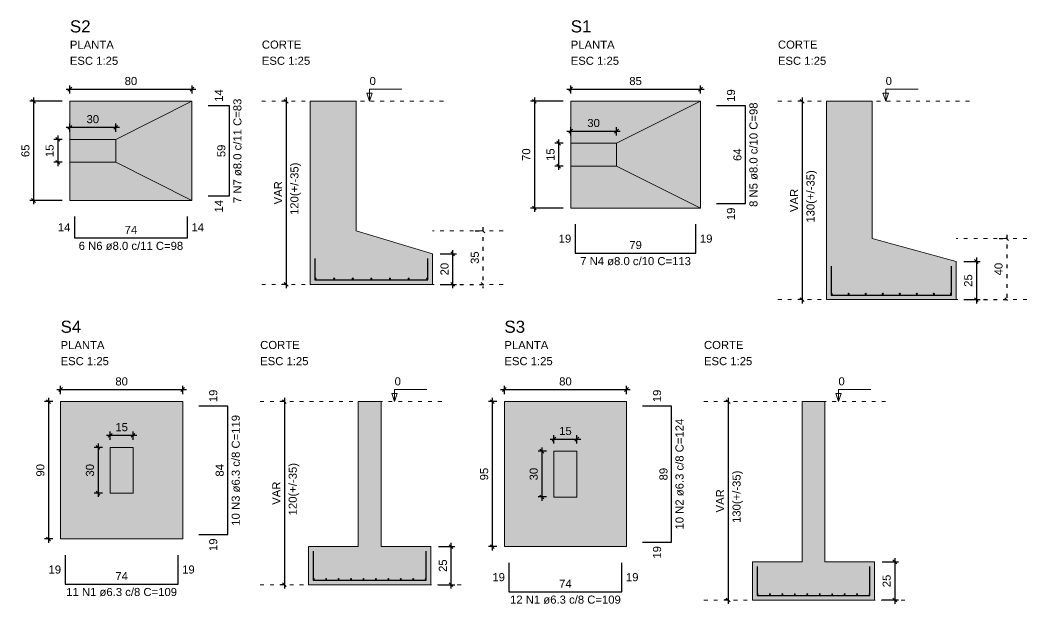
# Model space of a CAD drawing. Header units: inches. Extents: x 11 to 257, y -21 to 53.
# Drawn here: x 126.57 to 152.95, y 36.58 to 51.88 of the extents above; entities that cross this region are included whole.
import ezdxf

# ---------------------------------------------------------------- set-up
doc = ezdxf.new("R2010")
doc.units = ezdxf.units.IN
doc.header["$MEASUREMENT"] = 0
doc.linetypes.add('DOT2', pattern=[3.175, 0, -3.175])
for name, color, linetype, lineweight in [('Descrição da armadura', 7, 'Continuous', 5), ('DT-Armadura', 2, 'Continuous', 30), ('DT-Barras no corte', 5, 'Continuous', 5), ('DT-Cotas', 9, 'Continuous', 5), ('DT-Forma', 5, 'Continuous', 5), ('DT-Hachura sapatas em corte', 43, 'Continuous', 5), ('DT-Hachura sapatas em planta', 43, 'Continuous', 5), ('DT-Pontilhado', 9, 'DOT2', 5), ('DT-Textos', 7, 'Continuous', 5), ('DT-Título', 3, 'Continuous', 20), ('Textos armaduras', 7, 'Continuous', 5)]:
    doc.layers.add(name, color=color, linetype=linetype, lineweight=lineweight)
doc.styles.add('Arial', font='arial.ttf')
doc.styles.get("Standard").update_dxf_attribs({"font": 'arial.ttf'})
doc.dimstyles.new('UM_25.000000', dxfattribs={"dimtxt": 0.18, "dimasz": 0.1, "dimexe": 0.1, "dimexo": 0.2, "dimgap": 0, "dimtad": 1, "dimtih": 1, "dimtoh": 1, "dimdec": 1, "dimlfac": 25, "dimzin": 0, "dimdsep": 46, "dimtxsty": 'Standard', "dimcen": 0.09, "dimdle": 0.1, "dimadec": 1, "dimazin": 2, "dimtfac": 1, "dimtdec": 4, "dimtofl": 0, "dimtmove": 0, "dimatfit": 3, "dimfxl": 1, "dimtolj": 1, "dimarcsym": 0})

# ---------------------------------------------------------------- blocks, each defined once
blk = doc.blocks.new('_Oblique')
at = {"color": 0, "linetype": 'ByBlock', "lineweight": -2}
blk.add_line((-0.5, -0.5), (0.5, 0.5), dxfattribs=at)
blk = doc.blocks.new('*D122')
at = {"layer": 'Defpoints', "color": 0, "transparency": 16777216}
for p in [(127.872, 49.755), (126.919, 47.155), (127.872, 47.155)]:
    blk.add_point(p, dxfattribs=at)
at = {"layer": 'DT-Cotas', "color": 0, "lineweight": -2, "transparency": 16777216}
for p, q in [((127.672, 49.755), (126.819, 49.755)), ((126.919, 49.855), (126.919, 47.055)), ((127.672, 47.155), (126.819, 47.155))]:
    blk.add_line(p, q, dxfattribs=at)
at = {"layer": 'DT-Cotas', "color": 0, "lineweight": -2, "transparency": 16777216, "xscale": 0.1, "yscale": 0.1, "zscale": 0.1}
for p, rotation in [((126.919, 49.755), 90), ((126.919, 47.155), 270)]:
    blk.add_blockref('_Oblique', p, dxfattribs=dict(at, rotation=rotation))
at = {"layer": 'DT-Cotas', "transparency": 16777216, "insert": (126.707, 48.455), "char_height": 0.2118, "attachment_point": 5, "rotation": 90, "style": 'Arial'}
blk.add_mtext('\\A1;65', dxfattribs=at)
blk = doc.blocks.new('*D123')
at = {"layer": 'Defpoints', "color": 0, "transparency": 16777216}
for p in [(131.072, 50.072), (127.872, 49.755), (131.072, 49.755)]:
    blk.add_point(p, dxfattribs=at)
at = {"layer": 'DT-Cotas', "color": 0, "lineweight": -2, "transparency": 16777216}
for p, q in [((127.872, 49.955), (127.872, 50.172)), ((131.072, 49.955), (131.072, 50.172)), ((127.772, 50.072), (131.172, 50.072))]:
    blk.add_line(p, q, dxfattribs=at)
at = {"layer": 'DT-Cotas', "color": 0, "lineweight": -2, "transparency": 16777216, "xscale": 0.1, "yscale": 0.1, "zscale": 0.1, "rotation": 180}
blk.add_blockref('_Oblique', (127.872, 50.072), dxfattribs=at)
at = {"layer": 'DT-Cotas', "color": 0, "lineweight": -2, "transparency": 16777216, "xscale": 0.1, "yscale": 0.1, "zscale": 0.1}
blk.add_blockref('_Oblique', (131.072, 50.072), dxfattribs=at)
at = {"layer": 'DT-Cotas', "transparency": 16777216, "insert": (129.472, 50.284), "char_height": 0.2118, "attachment_point": 5, "rotation": 0.0057, "style": 'Arial'}
blk.add_mtext('\\A1;80', dxfattribs=at)
blk = doc.blocks.new('*D124')
at = {"layer": 'Defpoints', "color": 0, "transparency": 16777216}
for p in [(127.872, 48.755), (127.554, 48.155), (127.872, 48.155)]:
    blk.add_point(p, dxfattribs=at)
at = {"layer": 'DT-Cotas', "color": 0, "lineweight": -2, "transparency": 16777216}
for p, q in [((127.554, 48.855), (127.554, 48.055)), ((127.672, 48.755), (127.454, 48.755)), ((127.672, 48.155), (127.454, 48.155))]:
    blk.add_line(p, q, dxfattribs=at)
at = {"layer": 'DT-Cotas', "color": 0, "lineweight": -2, "transparency": 16777216, "xscale": 0.1, "yscale": 0.1, "zscale": 0.1}
for p, rotation in [((127.554, 48.755), 90), ((127.554, 48.155), 270)]:
    blk.add_blockref('_Oblique', p, dxfattribs=dict(at, rotation=rotation))
at = {"layer": 'DT-Cotas', "transparency": 16777216, "insert": (127.342, 48.455), "char_height": 0.2118, "attachment_point": 5, "rotation": 90, "style": 'Arial'}
blk.add_mtext('\\A1;15', dxfattribs=at)
blk = doc.blocks.new('*D125')
at = {"layer": 'Defpoints', "color": 0, "transparency": 16777216}
for p in [(129.072, 49.072), (127.872, 48.755), (129.072, 48.755)]:
    blk.add_point(p, dxfattribs=at)
at = {"layer": 'DT-Cotas', "color": 0, "lineweight": -2, "transparency": 16777216}
for p, q in [((127.872, 48.955), (127.872, 49.172)), ((129.072, 48.955), (129.072, 49.172)), ((127.772, 49.072), (129.172, 49.072))]:
    blk.add_line(p, q, dxfattribs=at)
at = {"layer": 'DT-Cotas', "color": 0, "lineweight": -2, "transparency": 16777216, "xscale": 0.1, "yscale": 0.1, "zscale": 0.1, "rotation": 180}
blk.add_blockref('_Oblique', (127.872, 49.072), dxfattribs=at)
at = {"layer": 'DT-Cotas', "color": 0, "lineweight": -2, "transparency": 16777216, "xscale": 0.1, "yscale": 0.1, "zscale": 0.1}
blk.add_blockref('_Oblique', (129.072, 49.072), dxfattribs=at)
at = {"layer": 'DT-Cotas', "transparency": 16777216, "insert": (128.472, 49.284), "char_height": 0.2118, "attachment_point": 5, "rotation": 0.0057, "style": 'Arial'}
blk.add_mtext('\\A1;30', dxfattribs=at)
blk = doc.blocks.new('*D126')
at = {"layer": 'Defpoints', "color": 0, "transparency": 16777216}
for p in [(133.75, 49.755), (133.538, 44.955), (133.75, 44.955)]:
    blk.add_point(p, dxfattribs=at)
at = {"layer": 'DT-Cotas', "color": 0, "lineweight": -2, "transparency": 16777216}
for p, q in [((133.55, 49.755), (133.438, 49.755)), ((133.538, 49.855), (133.538, 44.855)), ((133.55, 44.955), (133.438, 44.955))]:
    blk.add_line(p, q, dxfattribs=at)
at = {"layer": 'DT-Cotas', "color": 0, "lineweight": -2, "transparency": 16777216, "xscale": 0.1, "yscale": 0.1, "zscale": 0.1}
for p, rotation in [((133.538, 49.755), 90), ((133.538, 44.955), 270)]:
    blk.add_blockref('_Oblique', p, dxfattribs=dict(at, rotation=rotation))
at = {"layer": 'DT-Cotas', "transparency": 16777216, "insert": (133.326, 47.355), "char_height": 0.2118, "attachment_point": 5, "rotation": 90, "style": 'Arial'}
blk.add_mtext('\\A1;VAR', dxfattribs=at)
blk = doc.blocks.new('*D127')
at = {"layer": 'Defpoints', "color": 0, "transparency": 16777216}
for p in [(137.373, 45.755), (137.373, 44.955), (137.903, 44.955)]:
    blk.add_point(p, dxfattribs=at)
at = {"layer": 'DT-Cotas', "color": 0, "lineweight": -2, "transparency": 16777216}
for p, q in [((137.573, 45.755), (138.003, 45.755)), ((137.903, 45.855), (137.903, 44.855)), ((137.573, 44.955), (138.003, 44.955))]:
    blk.add_line(p, q, dxfattribs=at)
at = {"layer": 'DT-Cotas', "color": 0, "lineweight": -2, "transparency": 16777216, "xscale": 0.1, "yscale": 0.1, "zscale": 0.1}
for p, rotation in [((137.903, 45.755), 90), ((137.903, 44.955), 270)]:
    blk.add_blockref('_Oblique', p, dxfattribs=dict(at, rotation=rotation))
at = {"layer": 'DT-Cotas', "transparency": 16777216, "insert": (137.691, 45.355), "char_height": 0.2118, "attachment_point": 5, "rotation": 90, "style": 'Arial'}
blk.add_mtext('\\A1;20', dxfattribs=at)
blk = doc.blocks.new('*D128')
at = {"layer": 'Defpoints', "color": 0, "ltscale": 0.05, "transparency": 16777216}
for p in [(138.697, 46.355), (137.373, 44.955), (138.697, 44.955)]:
    blk.add_point(p, dxfattribs=at)
at = {"layer": 'DT-Pontilhado', "color": 0, "lineweight": -2, "ltscale": 0.05, "transparency": 16777216}
for p, q in [((138.697, 46.455), (138.697, 44.855)), ((138.497, 46.355), (138.597, 46.355)), ((137.573, 44.955), (138.797, 44.955))]:
    blk.add_line(p, q, dxfattribs=at)
at = {"layer": 'DT-Pontilhado', "color": 0, "lineweight": -2, "ltscale": 0.05, "transparency": 16777216, "xscale": 0.1, "yscale": 0.1, "zscale": 0.1}
for p, rotation in [((138.697, 46.355), 90), ((138.697, 44.955), 270)]:
    blk.add_blockref('_Oblique', p, dxfattribs=dict(at, rotation=rotation))
at = {"layer": 'DT-Pontilhado', "ltscale": 0.05, "transparency": 16777216, "insert": (138.485, 45.655), "char_height": 0.2118, "attachment_point": 5, "rotation": 90, "style": 'Arial'}
blk.add_mtext('\\A1;35', dxfattribs=at)
blk = doc.blocks.new('*D129')
at = {"layer": 'Defpoints', "color": 0, "transparency": 16777216}
for p in [(140.997, 49.755), (140.044, 46.955), (140.997, 46.955)]:
    blk.add_point(p, dxfattribs=at)
at = {"layer": 'DT-Cotas', "color": 0, "lineweight": -2, "transparency": 16777216}
for p, q in [((140.797, 49.755), (139.944, 49.755)), ((140.044, 49.855), (140.044, 46.855)), ((140.797, 46.955), (139.944, 46.955))]:
    blk.add_line(p, q, dxfattribs=at)
at = {"layer": 'DT-Cotas', "color": 0, "lineweight": -2, "transparency": 16777216, "xscale": 0.1, "yscale": 0.1, "zscale": 0.1}
for p, rotation in [((140.044, 49.755), 90), ((140.044, 46.955), 270)]:
    blk.add_blockref('_Oblique', p, dxfattribs=dict(at, rotation=rotation))
at = {"layer": 'DT-Cotas', "transparency": 16777216, "insert": (139.832, 48.355), "char_height": 0.2118, "attachment_point": 5, "rotation": 90, "style": 'Arial'}
blk.add_mtext('\\A1;70', dxfattribs=at)
blk = doc.blocks.new('*D130')
at = {"layer": 'Defpoints', "color": 0, "transparency": 16777216}
for p in [(144.397, 50.072), (140.997, 49.755), (144.397, 49.755)]:
    blk.add_point(p, dxfattribs=at)
at = {"layer": 'DT-Cotas', "color": 0, "lineweight": -2, "transparency": 16777216}
for p, q in [((140.997, 49.955), (140.997, 50.172)), ((144.397, 49.955), (144.397, 50.172)), ((140.897, 50.072), (144.497, 50.072))]:
    blk.add_line(p, q, dxfattribs=at)
at = {"layer": 'DT-Cotas', "color": 0, "lineweight": -2, "transparency": 16777216, "xscale": 0.1, "yscale": 0.1, "zscale": 0.1, "rotation": 180}
blk.add_blockref('_Oblique', (140.997, 50.072), dxfattribs=at)
at = {"layer": 'DT-Cotas', "color": 0, "lineweight": -2, "transparency": 16777216, "xscale": 0.1, "yscale": 0.1, "zscale": 0.1}
blk.add_blockref('_Oblique', (144.397, 50.072), dxfattribs=at)
at = {"layer": 'DT-Cotas', "transparency": 16777216, "insert": (142.697, 50.284), "char_height": 0.2118, "attachment_point": 5, "rotation": 0.0057, "style": 'Arial'}
blk.add_mtext('\\A1;85', dxfattribs=at)
blk = doc.blocks.new('*D131')
at = {"layer": 'Defpoints', "color": 0, "transparency": 16777216}
for p in [(140.997, 48.655), (140.68, 48.055), (140.997, 48.055)]:
    blk.add_point(p, dxfattribs=at)
at = {"layer": 'DT-Cotas', "color": 0, "lineweight": -2, "transparency": 16777216}
for p, q in [((140.797, 48.655), (140.58, 48.655)), ((140.68, 48.755), (140.68, 47.955)), ((140.797, 48.055), (140.58, 48.055))]:
    blk.add_line(p, q, dxfattribs=at)
at = {"layer": 'DT-Cotas', "color": 0, "lineweight": -2, "transparency": 16777216, "xscale": 0.1, "yscale": 0.1, "zscale": 0.1}
for p, rotation in [((140.68, 48.655), 90), ((140.68, 48.055), 270)]:
    blk.add_blockref('_Oblique', p, dxfattribs=dict(at, rotation=rotation))
at = {"layer": 'DT-Cotas', "transparency": 16777216, "insert": (140.468, 48.355), "char_height": 0.2118, "attachment_point": 5, "rotation": 90, "style": 'Arial'}
blk.add_mtext('\\A1;15', dxfattribs=at)
blk = doc.blocks.new('*D132')
at = {"layer": 'Defpoints', "color": 0, "transparency": 16777216}
for p in [(142.197, 48.972), (140.997, 48.655), (142.197, 48.655)]:
    blk.add_point(p, dxfattribs=at)
at = {"layer": 'DT-Cotas', "color": 0, "lineweight": -2, "transparency": 16777216}
for p, q in [((140.897, 48.972), (142.297, 48.972)), ((140.997, 48.855), (140.997, 49.072)), ((142.197, 48.855), (142.197, 49.072))]:
    blk.add_line(p, q, dxfattribs=at)
at = {"layer": 'DT-Cotas', "color": 0, "lineweight": -2, "transparency": 16777216, "xscale": 0.1, "yscale": 0.1, "zscale": 0.1, "rotation": 180}
blk.add_blockref('_Oblique', (140.997, 48.972), dxfattribs=at)
at = {"layer": 'DT-Cotas', "color": 0, "lineweight": -2, "transparency": 16777216, "xscale": 0.1, "yscale": 0.1, "zscale": 0.1}
blk.add_blockref('_Oblique', (142.197, 48.972), dxfattribs=at)
at = {"layer": 'DT-Cotas', "transparency": 16777216, "insert": (141.597, 49.184), "char_height": 0.2118, "attachment_point": 5, "rotation": 0.0057, "style": 'Arial'}
blk.add_mtext('\\A1;30', dxfattribs=at)
blk = doc.blocks.new('*D133')
at = {"layer": 'Defpoints', "color": 0, "transparency": 16777216}
for p in [(147.275, 49.755), (147.063, 44.555), (147.275, 44.555)]:
    blk.add_point(p, dxfattribs=at)
at = {"layer": 'DT-Cotas', "color": 0, "lineweight": -2, "transparency": 16777216}
for p, q in [((147.075, 49.755), (146.963, 49.755)), ((147.063, 49.855), (147.063, 44.455)), ((147.075, 44.555), (146.963, 44.555))]:
    blk.add_line(p, q, dxfattribs=at)
at = {"layer": 'DT-Cotas', "color": 0, "lineweight": -2, "transparency": 16777216, "xscale": 0.1, "yscale": 0.1, "zscale": 0.1}
for p, rotation in [((147.063, 49.755), 90), ((147.063, 44.555), 270)]:
    blk.add_blockref('_Oblique', p, dxfattribs=dict(at, rotation=rotation))
at = {"layer": 'DT-Cotas', "transparency": 16777216, "insert": (146.852, 47.155), "char_height": 0.2118, "attachment_point": 5, "rotation": 90, "style": 'Arial'}
blk.add_mtext('\\A1;VAR', dxfattribs=at)
blk = doc.blocks.new('*D134')
at = {"layer": 'Defpoints', "color": 0, "transparency": 16777216}
for p in [(151.099, 45.555), (151.099, 44.555), (151.628, 44.555)]:
    blk.add_point(p, dxfattribs=at)
at = {"layer": 'DT-Cotas', "color": 0, "lineweight": -2, "transparency": 16777216}
for p, q in [((151.628, 45.655), (151.628, 44.455)), ((151.299, 45.555), (151.728, 45.555)), ((151.299, 44.555), (151.728, 44.555))]:
    blk.add_line(p, q, dxfattribs=at)
at = {"layer": 'DT-Cotas', "color": 0, "lineweight": -2, "transparency": 16777216, "xscale": 0.1, "yscale": 0.1, "zscale": 0.1}
for p, rotation in [((151.628, 45.555), 90), ((151.628, 44.555), 270)]:
    blk.add_blockref('_Oblique', p, dxfattribs=dict(at, rotation=rotation))
at = {"layer": 'DT-Cotas', "transparency": 16777216, "insert": (151.417, 45.055), "char_height": 0.2118, "attachment_point": 5, "rotation": 90, "style": 'Arial'}
blk.add_mtext('\\A1;25', dxfattribs=at)
blk = doc.blocks.new('*D135')
at = {"layer": 'Defpoints', "color": 0, "ltscale": 0.05, "transparency": 16777216}
for p in [(152.423, 46.155), (151.099, 44.555), (152.423, 44.555)]:
    blk.add_point(p, dxfattribs=at)
at = {"layer": 'DT-Pontilhado', "color": 0, "lineweight": -2, "ltscale": 0.05, "transparency": 16777216}
for p, q in [((152.423, 46.255), (152.423, 44.455)), ((152.223, 46.155), (152.323, 46.155)), ((151.299, 44.555), (152.523, 44.555))]:
    blk.add_line(p, q, dxfattribs=at)
at = {"layer": 'DT-Pontilhado', "color": 0, "lineweight": -2, "ltscale": 0.05, "transparency": 16777216, "xscale": 0.1, "yscale": 0.1, "zscale": 0.1}
for p, rotation in [((152.423, 46.155), 90), ((152.423, 44.555), 270)]:
    blk.add_blockref('_Oblique', p, dxfattribs=dict(at, rotation=rotation))
at = {"layer": 'DT-Pontilhado', "ltscale": 0.05, "transparency": 16777216, "insert": (152.211, 45.355), "char_height": 0.2118, "attachment_point": 5, "rotation": 90, "style": 'Arial'}
blk.add_mtext('\\A1;40', dxfattribs=at)
blk = doc.blocks.new('*D136')
at = {"layer": 'Defpoints', "color": 0, "transparency": 16777216}
for p in [(127.628, 41.881), (127.31, 38.281), (127.628, 38.281)]:
    blk.add_point(p, dxfattribs=at)
at = {"layer": 'DT-Cotas', "color": 0, "lineweight": -2, "transparency": 16777216}
for p, q in [((127.31, 41.981), (127.31, 38.181)), ((127.428, 41.881), (127.21, 41.881)), ((127.428, 38.281), (127.21, 38.281))]:
    blk.add_line(p, q, dxfattribs=at)
at = {"layer": 'DT-Cotas', "color": 0, "lineweight": -2, "transparency": 16777216, "xscale": 0.1, "yscale": 0.1, "zscale": 0.1}
for p, rotation in [((127.31, 41.881), 90), ((127.31, 38.281), 270)]:
    blk.add_blockref('_Oblique', p, dxfattribs=dict(at, rotation=rotation))
at = {"layer": 'DT-Cotas', "transparency": 16777216, "insert": (127.098, 40.081), "char_height": 0.2118, "attachment_point": 5, "rotation": 90, "style": 'Arial'}
blk.add_mtext('\\A1;90', dxfattribs=at)
blk = doc.blocks.new('*D137')
at = {"layer": 'Defpoints', "color": 0, "transparency": 16777216}
for p in [(130.828, 42.198), (127.628, 41.881), (130.828, 41.881)]:
    blk.add_point(p, dxfattribs=at)
at = {"layer": 'DT-Cotas', "color": 0, "lineweight": -2, "transparency": 16777216}
for p, q in [((127.628, 42.081), (127.628, 42.298)), ((130.828, 42.081), (130.828, 42.298)), ((127.528, 42.198), (130.928, 42.198))]:
    blk.add_line(p, q, dxfattribs=at)
at = {"layer": 'DT-Cotas', "color": 0, "lineweight": -2, "transparency": 16777216, "xscale": 0.1, "yscale": 0.1, "zscale": 0.1, "rotation": 180}
blk.add_blockref('_Oblique', (127.628, 42.198), dxfattribs=at)
at = {"layer": 'DT-Cotas', "color": 0, "lineweight": -2, "transparency": 16777216, "xscale": 0.1, "yscale": 0.1, "zscale": 0.1}
blk.add_blockref('_Oblique', (130.828, 42.198), dxfattribs=at)
at = {"layer": 'DT-Cotas', "transparency": 16777216, "insert": (129.228, 42.41), "char_height": 0.2118, "attachment_point": 5, "rotation": 0.0057, "style": 'Arial'}
blk.add_mtext('\\A1;80', dxfattribs=at)
blk = doc.blocks.new('*D138')
at = {"layer": 'Defpoints', "color": 0, "transparency": 16777216}
for p in [(128.928, 40.681), (128.61, 39.481), (128.928, 39.481)]:
    blk.add_point(p, dxfattribs=at)
at = {"layer": 'DT-Cotas', "color": 0, "lineweight": -2, "transparency": 16777216}
for p, q in [((128.728, 40.681), (128.51, 40.681)), ((128.61, 40.781), (128.61, 39.381)), ((128.728, 39.481), (128.51, 39.481))]:
    blk.add_line(p, q, dxfattribs=at)
at = {"layer": 'DT-Cotas', "color": 0, "lineweight": -2, "transparency": 16777216, "xscale": 0.1, "yscale": 0.1, "zscale": 0.1}
for p, rotation in [((128.61, 40.681), 90), ((128.61, 39.481), 270)]:
    blk.add_blockref('_Oblique', p, dxfattribs=dict(at, rotation=rotation))
at = {"layer": 'DT-Cotas', "transparency": 16777216, "insert": (128.398, 40.081), "char_height": 0.2118, "attachment_point": 5, "rotation": 90, "style": 'Arial'}
blk.add_mtext('\\A1;30', dxfattribs=at)
blk = doc.blocks.new('*D139')
at = {"layer": 'Defpoints', "color": 0, "transparency": 16777216}
for p in [(129.528, 40.998), (128.928, 40.681), (129.528, 40.681)]:
    blk.add_point(p, dxfattribs=at)
at = {"layer": 'DT-Cotas', "color": 0, "lineweight": -2, "transparency": 16777216}
for p, q in [((128.828, 40.998), (129.628, 40.998)), ((128.928, 40.881), (128.928, 41.098)), ((129.528, 40.881), (129.528, 41.098))]:
    blk.add_line(p, q, dxfattribs=at)
at = {"layer": 'DT-Cotas', "color": 0, "lineweight": -2, "transparency": 16777216, "xscale": 0.1, "yscale": 0.1, "zscale": 0.1, "rotation": 180}
blk.add_blockref('_Oblique', (128.928, 40.998), dxfattribs=at)
at = {"layer": 'DT-Cotas', "color": 0, "lineweight": -2, "transparency": 16777216, "xscale": 0.1, "yscale": 0.1, "zscale": 0.1}
blk.add_blockref('_Oblique', (129.528, 40.998), dxfattribs=at)
at = {"layer": 'DT-Cotas', "transparency": 16777216, "insert": (129.228, 41.21), "char_height": 0.2118, "attachment_point": 5, "rotation": 0.0057, "style": 'Arial'}
blk.add_mtext('\\A1;15', dxfattribs=at)
blk = doc.blocks.new('*D140')
at = {"layer": 'Defpoints', "color": 0, "transparency": 16777216}
for p in [(133.706, 41.881), (133.494, 37.081), (133.706, 37.081)]:
    blk.add_point(p, dxfattribs=at)
at = {"layer": 'DT-Cotas', "color": 0, "lineweight": -2, "transparency": 16777216}
for p, q in [((133.494, 41.981), (133.494, 36.981)), ((133.506, 41.881), (133.394, 41.881)), ((133.506, 37.081), (133.394, 37.081))]:
    blk.add_line(p, q, dxfattribs=at)
at = {"layer": 'DT-Cotas', "color": 0, "lineweight": -2, "transparency": 16777216, "xscale": 0.1, "yscale": 0.1, "zscale": 0.1}
for p, rotation in [((133.494, 41.881), 90), ((133.494, 37.081), 270)]:
    blk.add_blockref('_Oblique', p, dxfattribs=dict(at, rotation=rotation))
at = {"layer": 'DT-Cotas', "transparency": 16777216, "insert": (133.282, 39.481), "char_height": 0.2118, "attachment_point": 5, "rotation": 90, "style": 'Arial'}
blk.add_mtext('\\A1;VAR', dxfattribs=at)
blk = doc.blocks.new('*D141')
at = {"layer": 'Defpoints', "color": 0, "transparency": 16777216}
for p in [(137.329, 38.081), (137.329, 37.081), (137.859, 37.081)]:
    blk.add_point(p, dxfattribs=at)
at = {"layer": 'DT-Cotas', "color": 0, "lineweight": -2, "transparency": 16777216}
for p, q in [((137.529, 38.081), (137.959, 38.081)), ((137.859, 38.181), (137.859, 36.981)), ((137.529, 37.081), (137.959, 37.081))]:
    blk.add_line(p, q, dxfattribs=at)
at = {"layer": 'DT-Cotas', "color": 0, "lineweight": -2, "transparency": 16777216, "xscale": 0.1, "yscale": 0.1, "zscale": 0.1}
for p, rotation in [((137.859, 38.081), 90), ((137.859, 37.081), 270)]:
    blk.add_blockref('_Oblique', p, dxfattribs=dict(at, rotation=rotation))
at = {"layer": 'DT-Cotas', "transparency": 16777216, "insert": (137.647, 37.581), "char_height": 0.2118, "attachment_point": 5, "rotation": 90, "style": 'Arial'}
blk.add_mtext('\\A1;25', dxfattribs=at)
blk = doc.blocks.new('*D142')
at = {"layer": 'Defpoints', "color": 0, "transparency": 16777216}
for p in [(139.259, 41.881), (138.941, 38.081), (139.259, 38.081)]:
    blk.add_point(p, dxfattribs=at)
at = {"layer": 'DT-Cotas', "color": 0, "lineweight": -2, "transparency": 16777216}
for p, q in [((138.941, 41.981), (138.941, 37.981)), ((139.059, 41.881), (138.841, 41.881)), ((139.059, 38.081), (138.841, 38.081))]:
    blk.add_line(p, q, dxfattribs=at)
at = {"layer": 'DT-Cotas', "color": 0, "lineweight": -2, "transparency": 16777216, "xscale": 0.1, "yscale": 0.1, "zscale": 0.1}
for p, rotation in [((138.941, 41.881), 90), ((138.941, 38.081), 270)]:
    blk.add_blockref('_Oblique', p, dxfattribs=dict(at, rotation=rotation))
at = {"layer": 'DT-Cotas', "transparency": 16777216, "insert": (138.729, 39.981), "char_height": 0.2118, "attachment_point": 5, "rotation": 90, "style": 'Arial'}
blk.add_mtext('\\A1;95', dxfattribs=at)
blk = doc.blocks.new('*D143')
at = {"layer": 'Defpoints', "color": 0, "transparency": 16777216}
for p in [(142.459, 42.198), (139.259, 41.881), (142.459, 41.881)]:
    blk.add_point(p, dxfattribs=at)
at = {"layer": 'DT-Cotas', "color": 0, "lineweight": -2, "transparency": 16777216}
for p, q in [((139.259, 42.081), (139.259, 42.298)), ((142.459, 42.081), (142.459, 42.298)), ((139.159, 42.198), (142.559, 42.198))]:
    blk.add_line(p, q, dxfattribs=at)
at = {"layer": 'DT-Cotas', "color": 0, "lineweight": -2, "transparency": 16777216, "xscale": 0.1, "yscale": 0.1, "zscale": 0.1, "rotation": 180}
blk.add_blockref('_Oblique', (139.259, 42.198), dxfattribs=at)
at = {"layer": 'DT-Cotas', "color": 0, "lineweight": -2, "transparency": 16777216, "xscale": 0.1, "yscale": 0.1, "zscale": 0.1}
blk.add_blockref('_Oblique', (142.459, 42.198), dxfattribs=at)
at = {"layer": 'DT-Cotas', "transparency": 16777216, "insert": (140.859, 42.41), "char_height": 0.2118, "attachment_point": 5, "rotation": 0.0057, "style": 'Arial'}
blk.add_mtext('\\A1;80', dxfattribs=at)
blk = doc.blocks.new('*D144')
at = {"layer": 'Defpoints', "color": 0, "transparency": 16777216}
for p in [(140.559, 40.581), (140.241, 39.381), (140.559, 39.381)]:
    blk.add_point(p, dxfattribs=at)
at = {"layer": 'DT-Cotas', "color": 0, "lineweight": -2, "transparency": 16777216}
for p, q in [((140.241, 40.681), (140.241, 39.281)), ((140.359, 40.581), (140.141, 40.581)), ((140.359, 39.381), (140.141, 39.381))]:
    blk.add_line(p, q, dxfattribs=at)
at = {"layer": 'DT-Cotas', "color": 0, "lineweight": -2, "transparency": 16777216, "xscale": 0.1, "yscale": 0.1, "zscale": 0.1}
for p, rotation in [((140.241, 40.581), 90), ((140.241, 39.381), 270)]:
    blk.add_blockref('_Oblique', p, dxfattribs=dict(at, rotation=rotation))
at = {"layer": 'DT-Cotas', "transparency": 16777216, "insert": (140.029, 39.981), "char_height": 0.2118, "attachment_point": 5, "rotation": 90, "style": 'Arial'}
blk.add_mtext('\\A1;30', dxfattribs=at)
blk = doc.blocks.new('*D145')
at = {"layer": 'Defpoints', "color": 0, "transparency": 16777216}
for p in [(141.159, 40.898), (140.559, 40.581), (141.159, 40.581)]:
    blk.add_point(p, dxfattribs=at)
at = {"layer": 'DT-Cotas', "color": 0, "lineweight": -2, "transparency": 16777216}
for p, q in [((140.459, 40.898), (141.259, 40.898)), ((140.559, 40.781), (140.559, 40.998)), ((141.159, 40.781), (141.159, 40.998))]:
    blk.add_line(p, q, dxfattribs=at)
at = {"layer": 'DT-Cotas', "color": 0, "lineweight": -2, "transparency": 16777216, "xscale": 0.1, "yscale": 0.1, "zscale": 0.1, "rotation": 180}
blk.add_blockref('_Oblique', (140.559, 40.898), dxfattribs=at)
at = {"layer": 'DT-Cotas', "color": 0, "lineweight": -2, "transparency": 16777216, "xscale": 0.1, "yscale": 0.1, "zscale": 0.1}
blk.add_blockref('_Oblique', (141.159, 40.898), dxfattribs=at)
at = {"layer": 'DT-Cotas', "transparency": 16777216, "insert": (140.859, 41.11), "char_height": 0.2118, "attachment_point": 5, "rotation": 0.0057, "style": 'Arial'}
blk.add_mtext('\\A1;15', dxfattribs=at)
blk = doc.blocks.new('*D146')
at = {"layer": 'Defpoints', "color": 0, "transparency": 16777216}
for p in [(145.337, 41.881), (145.125, 36.681), (145.337, 36.681)]:
    blk.add_point(p, dxfattribs=at)
at = {"layer": 'DT-Cotas', "color": 0, "lineweight": -2, "transparency": 16777216}
for p, q in [((145.125, 41.981), (145.125, 36.581)), ((145.137, 41.881), (145.025, 41.881)), ((145.137, 36.681), (145.025, 36.681))]:
    blk.add_line(p, q, dxfattribs=at)
at = {"layer": 'DT-Cotas', "color": 0, "lineweight": -2, "transparency": 16777216, "xscale": 0.1, "yscale": 0.1, "zscale": 0.1}
for p, rotation in [((145.125, 41.881), 90), ((145.125, 36.681), 270)]:
    blk.add_blockref('_Oblique', p, dxfattribs=dict(at, rotation=rotation))
at = {"layer": 'DT-Cotas', "transparency": 16777216, "insert": (144.913, 39.281), "char_height": 0.2118, "attachment_point": 5, "rotation": 90, "style": 'Arial'}
blk.add_mtext('\\A1;VAR', dxfattribs=at)
blk = doc.blocks.new('*D147')
at = {"layer": 'Defpoints', "color": 0, "transparency": 16777216}
for p in [(148.961, 37.681), (148.961, 36.681), (149.49, 36.681)]:
    blk.add_point(p, dxfattribs=at)
at = {"layer": 'DT-Cotas', "color": 0, "lineweight": -2, "transparency": 16777216}
for p, q in [((149.49, 37.781), (149.49, 36.581)), ((149.161, 37.681), (149.59, 37.681)), ((149.161, 36.681), (149.59, 36.681))]:
    blk.add_line(p, q, dxfattribs=at)
at = {"layer": 'DT-Cotas', "color": 0, "lineweight": -2, "transparency": 16777216, "xscale": 0.1, "yscale": 0.1, "zscale": 0.1}
for p, rotation in [((149.49, 37.681), 90), ((149.49, 36.681), 270)]:
    blk.add_blockref('_Oblique', p, dxfattribs=dict(at, rotation=rotation))
at = {"layer": 'DT-Cotas', "transparency": 16777216, "insert": (149.278, 37.181), "char_height": 0.2118, "attachment_point": 5, "rotation": 90, "style": 'Arial'}
blk.add_mtext('\\A1;25', dxfattribs=at)

msp = doc.modelspace()

# ---------------------------------------------------------------- hatches: boundary and pattern name
at = {"layer": 'DT-Hachura sapatas em corte', "linetype": 'Continuous'}
for points in [[(134.1732, 46.3545), (134.1732, 46.3545), (134.1732, 45.7545), (134.1732, 44.9545), (137.3732, 44.9545), (137.3732, 45.7545), (135.3732, 46.3545), (135.3732, 46.3545), (135.3732, 49.7545), (134.1732, 49.7545), (134.1732, 46.3545)], [(147.6989, 46.1545), (147.6989, 46.1545), (147.6989, 45.5545), (147.6989, 44.5545), (151.0989, 44.5545), (151.0989, 45.5545), (148.8989, 46.1545), (148.8989, 46.1545), (148.8989, 49.7545), (147.6989, 49.7545), (147.6989, 46.1545)], [(135.4293, 38.0807), (135.4293, 38.0807), (134.1293, 38.0807), (134.1293, 37.0807), (137.3293, 37.0807), (137.3293, 38.0807), (136.0293, 38.0807), (136.0293, 38.0807), (136.0293, 41.8807), (135.4293, 41.8807), (135.4293, 38.0807)], [(147.0606, 37.6807), (147.0606, 37.6807), (145.7606, 37.6807), (145.7606, 36.6807), (148.9606, 36.6807), (148.9606, 37.6807), (147.6606, 37.6807), (147.6606, 37.6807), (147.6606, 41.8807), (147.0606, 41.8807), (147.0606, 37.6807)]]:
    msp.add_hatch(color=256, dxfattribs=at).paths.add_polyline_path(points)
at = {"layer": 'DT-Hachura sapatas em planta', "linetype": 'Continuous'}
for points in [[(127.8716, 47.1545), (131.0716, 47.1545), (131.0716, 49.7545), (127.8716, 49.7545), (127.8716, 47.1545)], [(140.9973, 46.9545), (144.3973, 46.9545), (144.3973, 49.7545), (140.9973, 49.7545), (140.9973, 46.9545)], [(127.6277, 38.2807), (130.8277, 38.2807), (130.8277, 41.8807), (127.6277, 41.8807), (127.6277, 38.2807)], [(139.259, 38.0807), (142.459, 38.0807), (142.459, 41.8807), (139.259, 41.8807), (139.259, 38.0807)]]:
    msp.add_hatch(color=256, dxfattribs=at).paths.add_polyline_path(points)

# ---------------------------------------------------------------- linework, layer by layer
at = {"layer": 'DT-Armadura'}
for p, q in [((132.0552, 49.6345), (131.4952, 49.6345)), ((132.0552, 47.2745), (132.0552, 49.6345)), ((145.5809, 49.6345), (144.8209, 49.6345)), ((145.5809, 47.0745), (145.5809, 49.6345)), ((131.4952, 47.2745), (132.0552, 47.2745)), ((144.8209, 47.0745), (145.5809, 47.0745)), ((127.9916, 46.7309), (127.9916, 46.1709)), ((130.9516, 46.1709), (130.9516, 46.7309)), ((141.1173, 46.5309), (141.1173, 45.7709)), ((144.2773, 45.7709), (144.2773, 46.5309)), ((127.9916, 46.1709), (130.9516, 46.1709)), ((141.1173, 45.7709), (144.2773, 45.7709)), ((132.0113, 41.7607), (131.2513, 41.7607)), ((132.0113, 38.4007), (132.0113, 41.7607)), ((143.6426, 41.7607), (142.8826, 41.7607)), ((143.6426, 38.2007), (143.6426, 41.7607)), ((131.2513, 38.4007), (132.0113, 38.4007)), ((142.8826, 38.2007), (143.6426, 38.2007)), ((127.7477, 37.8571), (127.7477, 37.0971)), ((130.7077, 37.0971), (130.7077, 37.8571)), ((139.379, 37.6571), (139.379, 36.8971)), ((142.339, 36.8971), (142.339, 37.6571)), ((127.7477, 37.0971), (130.7077, 37.0971)), ((139.379, 36.8971), (142.339, 36.8971))]:
    msp.add_line(p, q, dxfattribs=at)
for points in [[(134.2932, 45.6345), (134.2932, 45.0745), (137.2532, 45.0745), (137.2532, 45.6345)], [(147.8189, 45.4345), (147.8189, 44.6745), (150.9789, 44.6745), (150.9789, 45.4345)], [(134.2493, 37.9607), (134.2493, 37.2007), (137.2093, 37.2007), (137.2093, 37.9607)], [(145.8806, 37.5607), (145.8806, 36.8007), (148.8406, 36.8007), (148.8406, 37.5607)]]:
    msp.add_lwpolyline(points, dxfattribs=at)
at = {"layer": 'DT-Barras no corte'}
for centre, radius in [((134.3092, 45.1045), 0.016), ((134.7972, 45.1045), 0.016), ((135.2852, 45.1045), 0.016), ((135.7732, 45.1045), 0.016), ((136.2612, 45.1045), 0.016), ((136.7492, 45.1045), 0.016), ((137.2372, 45.1045), 0.016), ((147.8349, 44.7045), 0.016), ((148.2817, 44.7045), 0.016), ((148.7286, 44.7045), 0.016), ((149.1754, 44.7045), 0.016), ((149.6223, 44.7045), 0.016), ((150.0691, 44.7045), 0.016), ((150.516, 44.7045), 0.016), ((150.9629, 44.7045), 0.016), ((134.2619, 37.2307), 0.0126), ((134.588, 37.2307), 0.0126), ((134.9141, 37.2307), 0.0126), ((135.2402, 37.2307), 0.0126), ((135.5663, 37.2307), 0.0126), ((135.8924, 37.2307), 0.0126), ((136.2184, 37.2307), 0.0126), ((136.5445, 37.2307), 0.0126), ((136.8706, 37.2307), 0.0126), ((137.1967, 37.2307), 0.0126), ((145.8932, 36.8307), 0.0126), ((146.2192, 36.8307), 0.0126), ((146.5453, 36.8307), 0.0126), ((146.8714, 36.8307), 0.0126), ((147.1975, 36.8307), 0.0126), ((147.5236, 36.8307), 0.0126), ((147.8497, 36.8307), 0.0126), ((148.1758, 36.8307), 0.0126), ((148.5019, 36.8307), 0.0126), ((148.828, 36.8307), 0.0126)]:
    msp.add_circle(centre, radius, dxfattribs=at)
at = {"layer": 'DT-Forma'}
for p, q in [((127.8716, 49.7545), (127.8716, 48.7545)), ((131.0716, 49.7545), (129.0716, 48.7545)), ((140.9973, 49.7545), (140.9973, 48.6545)), ((144.3973, 49.7545), (142.1973, 48.6545)), ((127.8716, 47.1545), (127.8716, 48.1545)), ((127.8716, 47.1545), (127.8716, 48.1545)), ((131.0716, 47.1545), (129.0716, 48.1545)), ((140.9973, 46.9545), (140.9973, 48.0545)), ((140.9973, 46.9545), (140.9973, 48.0545)), ((144.3973, 46.9545), (142.1973, 48.0545))]:
    msp.add_line(p, q, dxfattribs=at)
for points in [[(127.8716, 47.1545), (131.0716, 47.1545), (131.0716, 49.7545), (127.8716, 49.7545), (127.8716, 47.1545)], [(134.1732, 46.3545), (134.1732, 46.3545), (134.1732, 45.7545), (134.1732, 44.9545), (137.3732, 44.9545), (137.3732, 45.7545), (135.3732, 46.3545), (135.3732, 46.3545), (135.3732, 49.7545), (134.1732, 49.7545), (134.1732, 46.3545)], [(140.9973, 46.9545), (144.3973, 46.9545), (144.3973, 49.7545), (140.9973, 49.7545), (140.9973, 46.9545)], [(147.6989, 46.1545), (147.6989, 46.1545), (147.6989, 45.5545), (147.6989, 44.5545), (151.0989, 44.5545), (151.0989, 45.5545), (148.8989, 46.1545), (148.8989, 46.1545), (148.8989, 49.7545), (147.6989, 49.7545), (147.6989, 46.1545)], [(127.8716, 48.1545), (129.0716, 48.1545), (129.0716, 48.7545), (127.8716, 48.7545), (127.8716, 48.1545)], [(140.9973, 48.0545), (142.1973, 48.0545), (142.1973, 48.6545), (140.9973, 48.6545), (140.9973, 48.0545)], [(127.6277, 38.2807), (130.8277, 38.2807), (130.8277, 41.8807), (127.6277, 41.8807), (127.6277, 38.2807)], [(135.4293, 38.0807), (135.4293, 38.0807), (134.1293, 38.0807), (134.1293, 37.0807), (137.3293, 37.0807), (137.3293, 38.0807), (136.0293, 38.0807), (136.0293, 38.0807), (136.0293, 41.8807), (135.4293, 41.8807), (135.4293, 38.0807)], [(139.259, 38.0807), (142.459, 38.0807), (142.459, 41.8807), (139.259, 41.8807), (139.259, 38.0807)], [(147.0606, 37.6807), (147.0606, 37.6807), (145.7606, 37.6807), (145.7606, 36.6807), (148.9606, 36.6807), (148.9606, 37.6807), (147.6606, 37.6807), (147.6606, 37.6807), (147.6606, 41.8807), (147.0606, 41.8807), (147.0606, 37.6807)], [(128.9277, 39.4807), (129.5277, 39.4807), (129.5277, 40.6807), (128.9277, 40.6807), (128.9277, 39.4807)], [(140.559, 39.3807), (141.159, 39.3807), (141.159, 40.5807), (140.559, 40.5807), (140.559, 39.3807)]]:
    msp.add_lwpolyline(points, close=True, dxfattribs=at)
at = {"layer": 'DT-Pontilhado', "ltscale": 0.05}
for p, q in [((132.9024, 49.7545), (137.7968, 49.7545)), ((146.4281, 49.7545), (151.5225, 49.7545)), ((139.2265, 46.3545), (137.3732, 46.3545)), ((152.9521, 46.1545), (151.0989, 46.1545)), ((132.9024, 44.9545), (134.1732, 44.9545)), ((139.2265, 44.9545), (137.3732, 44.9545)), ((146.4281, 44.5545), (147.6989, 44.5545)), ((152.9521, 44.5545), (151.0989, 44.5545)), ((132.8585, 41.8807), (137.7529, 41.8807)), ((144.4898, 41.8807), (149.3842, 41.8807)), ((132.8585, 37.0807), (134.1293, 37.0807)), ((138.1236, 37.0807), (137.3293, 37.0807)), ((144.4898, 36.6807), (145.7606, 36.6807)), ((149.7548, 36.6807), (148.9606, 36.6807))]:
    msp.add_line(p, q, dxfattribs=at)
at = {"layer": 'DT-Textos'}
for points in [[(135.7968, 49.9663), (135.7262, 49.7545), (135.6556, 49.9663), (135.7968, 49.9663)], [(149.3225, 49.9663), (149.2519, 49.7545), (149.1813, 49.9663), (149.3225, 49.9663)], [(136.4529, 42.0925), (136.3823, 41.8807), (136.3117, 42.0925), (136.4529, 42.0925)], [(148.0842, 42.0925), (148.0136, 41.8807), (147.943, 42.0925), (148.0842, 42.0925)]]:
    msp.add_lwpolyline(points, close=True, dxfattribs=at)
for points in [[(135.7262, 49.7545), (135.7262, 50.0722), (136.5734, 50.0722)], [(149.2519, 49.7545), (149.2519, 50.0722), (150.0991, 50.0722)], [(136.3823, 41.8807), (136.3823, 42.1984), (137.2295, 42.1984)], [(148.0136, 41.8807), (148.0136, 42.1984), (148.8608, 42.1984)]]:
    msp.add_lwpolyline(points, dxfattribs=at)

# ---------------------------------------------------------------- texts
at = {"layer": 'Descrição da armadura', "linetype": 'Continuous', "char_height": 0.2118, "attachment_point": 8, "rotation": 90, "line_spacing_factor": 0.798, "style": 'Arial'}
for s, insert, width in [('7 N7 ø8.0 c/11 C=83', (132.3729, 48.4545), 5.491002), ('8 N5 ø8.0 c/10 C=98', (145.8986, 48.3545), 5.491002), ('10 N3 ø6.3 c/8 C=119', (132.329, 40.0807), 5.820954), ('10 N2 ø6.3 c/8 C=124', (143.9603, 39.9807), 5.820954)]:
    msp.add_mtext(s, dxfattribs=dict(at, insert=insert, width=width))
at = {"layer": 'Descrição da armadura', "linetype": 'Continuous', "char_height": 0.2118, "attachment_point": 8, "line_spacing_factor": 0.798, "style": 'Arial'}
for s, insert, width in [('6 N6 ø8.0 c/11 C=98', (129.4716, 45.8532), 5.491002), ('7 N4 ø8.0 c/10 C=113', (142.6973, 45.4532), 5.820954), ('11 N1 ø6.3 c/8 C=109', (129.2277, 36.7794), 5.820954), ('12 N1 ø6.3 c/8 C=109', (140.859, 36.5794), 5.820954)]:
    msp.add_mtext(s, dxfattribs=dict(at, insert=insert, width=width))
at = {"layer": 'DT-Cotas', "char_height": 0.2118, "width": 3.302784, "attachment_point": 8, "rotation": 90, "line_spacing_factor": 0.798, "style": 'Arial'}
for s, insert in [('120(+/-35)', (133.9258, 47.4605)), ('130(+/-35)', (147.4508, 47.2605)), ('120(+/-35)', (133.881, 39.5867)), ('130(+/-35)', (145.513, 39.3867))]:
    msp.add_mtext(s, dxfattribs=dict(at, insert=insert))
at = {"layer": 'DT-Textos', "char_height": 0.2118, "attachment_point": 7, "line_spacing_factor": 0.798, "style": 'Arial'}
for s, insert, width in [('PLANTA', (127.8716, 51.1312), 2.768071), ('CORTE', (132.9024, 51.1312), 2.490465), ('PLANTA', (140.9973, 51.1312), 2.768071), ('CORTE', (146.4281, 51.1312), 2.490465), ('ESC 1:25', (127.8716, 50.7076), 3.045677), ('ESC 1:25', (132.9024, 50.7076), 3.045677), ('ESC 1:25', (140.9973, 50.7076), 3.045677), ('ESC 1:25', (146.4281, 50.7076), 3.045677), ('0', (135.7262, 50.1781), 0.395737), ('0', (149.2519, 50.1781), 0.395737), ('PLANTA', (127.6277, 43.2574), 2.768071), ('CORTE', (132.8585, 43.2574), 2.490465), ('PLANTA', (139.259, 43.2574), 2.768071), ('CORTE', (144.4898, 43.2574), 2.490465), ('ESC 1:25', (127.6277, 42.8338), 3.045677), ('ESC 1:25', (132.8585, 42.8338), 3.045677), ('ESC 1:25', (139.259, 42.8338), 3.045677), ('ESC 1:25', (144.4898, 42.8338), 3.045677), ('0', (136.3823, 42.3043), 0.395737), ('0', (148.0136, 42.3043), 0.395737)]:
    msp.add_mtext(s, dxfattribs=dict(at, insert=insert, width=width))
at = {"layer": 'DT-Título', "char_height": 0.3177, "width": 0.870342, "attachment_point": 7, "line_spacing_factor": 0.798, "style": 'Arial'}
for s, insert in [('S2', (127.8716, 51.5548)), ('S1', (140.9973, 51.5548)), ('S4', (127.6277, 43.681)), ('S3', (139.259, 43.681))]:
    msp.add_mtext(s, dxfattribs=dict(at, insert=insert))
at = {"layer": 'Textos armaduras', "linetype": 'Continuous', "char_height": 0.2118, "width": 0.659905, "attachment_point": 7, "rotation": 90, "line_spacing_factor": 0.798, "style": 'Arial'}
for s, insert in [('14', (131.8811, 49.7404)), ('19', (145.3068, 49.7404)), ('59', (131.9493, 48.2895)), ('64', (145.475, 48.1895)), ('14', (131.8811, 46.8387)), ('19', (145.3068, 46.6387)), ('19', (131.7372, 41.8666)), ('19', (143.3685, 41.8666)), ('84', (131.9054, 39.9158)), ('89', (143.5367, 39.8158)), ('19', (131.7372, 37.9649)), ('19', (143.3685, 37.7649))]:
    msp.add_mtext(s, dxfattribs=dict(at, insert=insert))
at = {"layer": 'Textos armaduras', "linetype": 'Continuous', "char_height": 0.2118, "width": 0.659905, "attachment_point": 7, "line_spacing_factor": 0.798, "style": 'Arial'}
for s, insert in [('14', (127.5558, 46.345)), ('74', (129.3066, 46.2768)), ('14', (131.0575, 46.345)), ('19', (140.6814, 46.045)), ('19', (144.3832, 46.045)), ('79', (142.5323, 45.8768)), ('19', (127.3119, 37.3712)), ('19', (130.8136, 37.3712)), ('74', (129.0627, 37.203)), ('19', (138.9431, 37.1712)), ('74', (140.694, 37.003)), ('19', (142.4449, 37.1712))]:
    msp.add_mtext(s, dxfattribs=dict(at, insert=insert))

# ---------------------------------------------------------------- dimensions: what is measured, and where the dimension line sits
at = {"layer": 'DT-Cotas'}
for base, p1, p2, picture, middle in [((131.0716, 50.0722), (127.8716, 49.7545), (131.0716, 49.7545), '*D123', (129.4716, 50.284)), ((144.3973, 50.0722), (140.9973, 49.7545), (144.3973, 49.7545), '*D130', (142.6973, 50.284)), ((129.0716, 49.0722), (127.8716, 48.7545), (129.0716, 48.7545), '*D125', (128.4716, 49.284)), ((142.1973, 48.9722), (140.9973, 48.6545), (142.1973, 48.6545), '*D132', (141.5973, 49.184)), ((130.8277, 42.1984), (127.6277, 41.8807), (130.8277, 41.8807), '*D137', (129.2277, 42.4102)), ((142.459, 42.1984), (139.259, 41.8807), (142.459, 41.8807), '*D143', (140.859, 42.4102)), ((129.5277, 40.9984), (128.9277, 40.6807), (129.5277, 40.6807), '*D139', (129.2277, 41.2102)), ((141.159, 40.8984), (140.559, 40.5807), (141.159, 40.5807), '*D145', (140.859, 41.1102))]:
    dim = msp.add_linear_dim(base=base, p1=p1, p2=p2, dimstyle='UM_25.000000', override={"dimtxt": 0.2118, "dimasz": 0.1, "dimexe": 0.1, "dimexo": 0.2, "dimtad": 1, "dimtih": 0, "dimtoh": 0, "dimdec": 1, "dimlfac": 25, "dimzin": 8, "dimtxsty": 'Arial', "dimblk": 'Oblique', "dimblk1": 'Oblique', "dimblk2": 'Oblique', "dimsah": 1, "dimdle": 0.1, "dimse1": 0, "dimse2": 0, "dimclrt": 256, "dimadec": 1, "dimazin": 3, "dimtmove": 2, "dimldrblk": 'Oblique'}, dxfattribs=at)
    dim.commit()
    dim.dimension.update_dxf_attribs({"geometry": picture, "text_midpoint": middle, "dimtype": 160, "text_rotation": 0.00573})
for base, p1, p2, picture, middle in [((126.9185, 47.1545), (127.8716, 49.7545), (127.8716, 47.1545), '*D122', (126.7067, 48.4545)), ((140.0442, 46.9545), (140.9973, 49.7545), (140.9973, 46.9545), '*D129', (139.8324, 48.3545)), ((127.5539, 48.1545), (127.8716, 48.7545), (127.8716, 48.1545), '*D124', (127.3421, 48.4545)), ((140.6796, 48.0545), (140.9973, 48.6545), (140.9973, 48.0545), '*D131', (140.4678, 48.3545)), ((137.9027, 44.9545), (137.3732, 45.7545), (137.3732, 44.9545), '*D127', (137.6909, 45.3545)), ((151.6284, 44.5545), (151.0989, 45.5545), (151.0989, 44.5545), '*D134', (151.4166, 45.0545)), ((127.31, 38.2807), (127.6277, 41.8807), (127.6277, 38.2807), '*D136', (127.0982, 40.0807)), ((138.9413, 38.0807), (139.259, 41.8807), (139.259, 38.0807), '*D142', (138.7295, 39.9807)), ((128.61, 39.4807), (128.9277, 40.6807), (128.9277, 39.4807), '*D138', (128.3982, 40.0807)), ((140.2413, 39.3807), (140.559, 40.5807), (140.559, 39.3807), '*D144', (140.0295, 39.9807)), ((137.8588, 37.0807), (137.3293, 38.0807), (137.3293, 37.0807), '*D141', (137.647, 37.5807)), ((149.4901, 36.6807), (148.9606, 37.6807), (148.9606, 36.6807), '*D147', (149.2783, 37.1807))]:
    dim = msp.add_linear_dim(base=base, p1=p1, p2=p2, angle=90, dimstyle='UM_25.000000', override={"dimtxt": 0.2118, "dimasz": 0.1, "dimexe": 0.1, "dimexo": 0.2, "dimtad": 1, "dimtih": 0, "dimtoh": 0, "dimdec": 1, "dimlfac": 25, "dimzin": 8, "dimtxsty": 'Arial', "dimblk": 'Oblique', "dimblk1": 'Oblique', "dimblk2": 'Oblique', "dimsah": 1, "dimdle": 0.1, "dimse1": 0, "dimse2": 0, "dimclrt": 256, "dimadec": 1, "dimazin": 3, "dimtmove": 2, "dimldrblk": 'Oblique'}, dxfattribs=at)
    dim.commit()
    dim.dimension.update_dxf_attribs({"geometry": picture, "text_midpoint": middle, "dimtype": 160, "text_rotation": 90})
for base, p1, p2, picture, middle in [((133.5378, 44.9545), (133.7496, 49.7545), (133.7496, 44.9545), '*D126', (133.326, 47.3545)), ((147.0635, 44.5545), (147.2753, 49.7545), (147.2753, 44.5545), '*D133', (146.8517, 47.1545)), ((133.4939, 37.0807), (133.7057, 41.8807), (133.7057, 37.0807), '*D140', (133.2821, 39.4807)), ((145.1252, 36.6807), (145.337, 41.8807), (145.337, 36.6807), '*D146', (144.9134, 39.2807))]:
    dim = msp.add_linear_dim(base=base, p1=p1, p2=p2, angle=90, text='VAR', dimstyle='UM_25.000000', override={"dimtxt": 0.2118, "dimasz": 0.1, "dimexe": 0.1, "dimexo": 0.2, "dimtad": 1, "dimtih": 0, "dimtoh": 0, "dimdec": 1, "dimlfac": 25, "dimzin": 8, "dimtxsty": 'Arial', "dimblk": 'Oblique', "dimblk1": 'Oblique', "dimblk2": 'Oblique', "dimsah": 1, "dimdle": 0.1, "dimse1": 0, "dimse2": 0, "dimclrt": 256, "dimadec": 1, "dimazin": 3, "dimtmove": 2, "dimldrblk": 'Oblique'}, dxfattribs=at)
    dim.commit()
    dim.dimension.update_dxf_attribs({"geometry": picture, "text_midpoint": middle, "dimtype": 160, "text_rotation": 90})
at = {"layer": 'DT-Pontilhado', "ltscale": 0.05}
for base, p1, p2, picture, middle in [((138.697, 44.9545), (138.697, 46.3545), (137.3732, 44.9545), '*D128', (138.4852, 45.6545)), ((152.4226, 44.5545), (152.4226, 46.1545), (151.0989, 44.5545), '*D135', (152.2108, 45.3545))]:
    dim = msp.add_linear_dim(base=base, p1=p1, p2=p2, angle=90, dimstyle='UM_25.000000', override={"dimtxt": 0.2118, "dimasz": 0.1, "dimexe": 0.1, "dimexo": 0.2, "dimtad": 1, "dimtih": 0, "dimtoh": 0, "dimdec": 1, "dimlfac": 25, "dimzin": 8, "dimtxsty": 'Arial', "dimblk": 'Oblique', "dimblk1": 'Oblique', "dimblk2": 'Oblique', "dimsah": 1, "dimdle": 0.1, "dimse1": 0, "dimse2": 0, "dimclrt": 256, "dimadec": 1, "dimazin": 3, "dimtmove": 2, "dimldrblk": 'Oblique'}, dxfattribs=at)
    dim.commit()
    dim.dimension.update_dxf_attribs({"geometry": picture, "text_midpoint": middle, "dimtype": 160, "text_rotation": 90})

doc.saveas('drawing.dxf')
